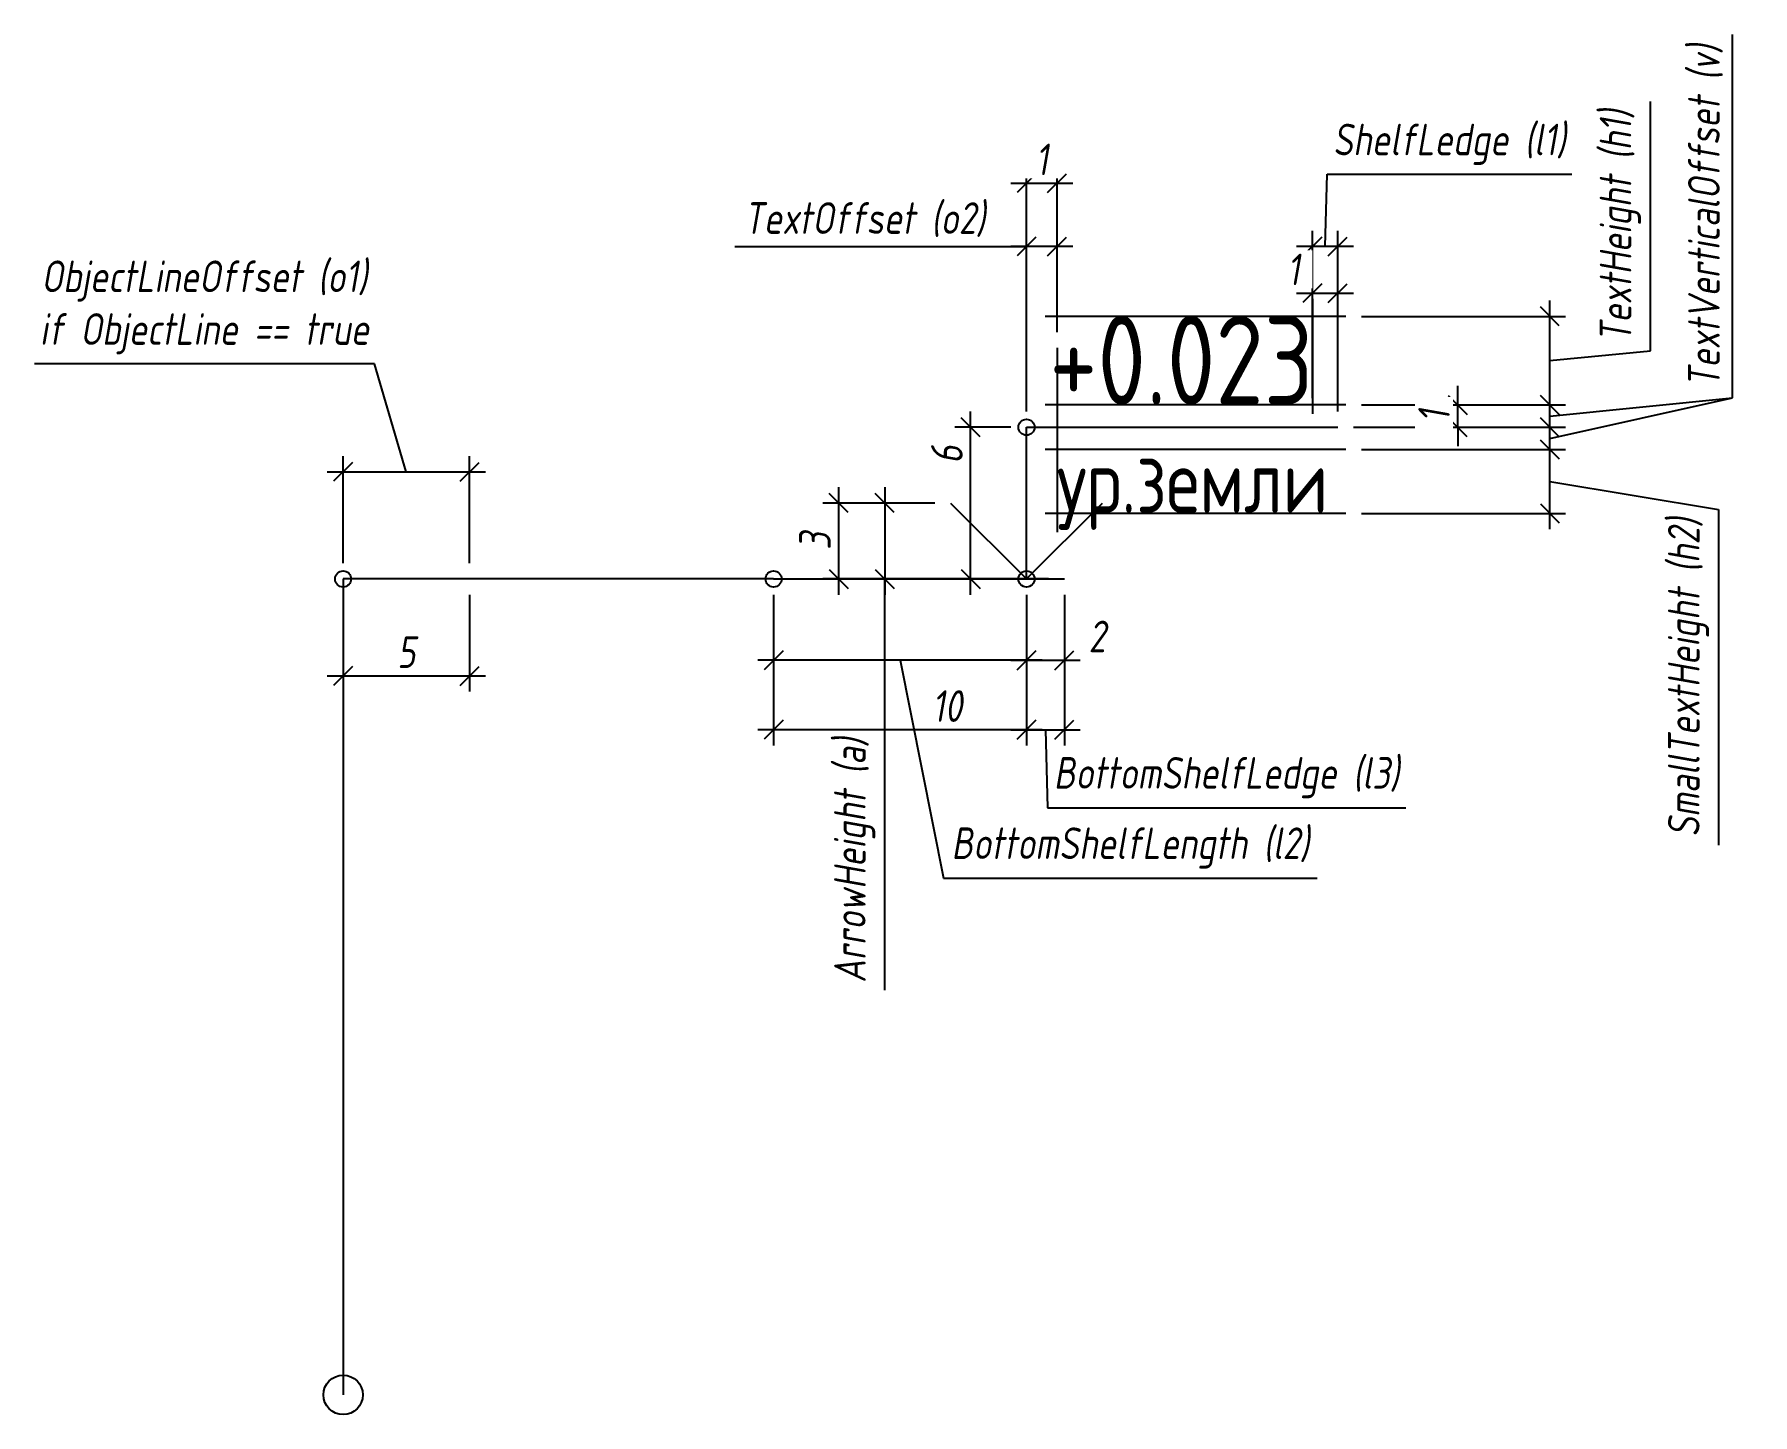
# Model space of a CAD drawing. Header units: millimetres. Extents: x 433.4 to 501.4, y 179.2 to 233.8.
import ezdxf
from ezdxf.enums import TextEntityAlignment as Align

# ---------------------------------------------------------------- set-up
doc = ezdxf.new("R2010")
doc.units = ezdxf.units.MM
doc.styles.add('MpTextStyle', font='isocpeur.ttf', dxfattribs={"width": 0.8, "oblique": 10, "height": 2.5})
doc.dimstyles.new('MpDimStyle', dxfattribs={"dimscale": 100, "dimtxt": 2.5, "dimasz": 1.5, "dimexe": 1.25, "dimexo": 1.25, "dimtad": 1, "dimdec": 0, "dimdsep": 46, "dimtxsty": 'MpTextStyle', "dimblk": 'OBLIQUE', "dimblk1": 'OBLIQUE', "dimblk2": 'OBLIQUE', "dimcen": 2.5, "dimdle": 1.25, "dimadec": 0, "dimazin": 0, "dimtfac": 1, "dimtdec": 0, "dimtix": 1, "dimtmove": 2, "dimatfit": 3, "dimfxl": 1, "dimtfill": 1, "dimarcsym": 0})

# ---------------------------------------------------------------- blocks, each defined once
blk = doc.blocks.new('_Oblique')
at = {"color": 0, "linetype": 'ByBlock', "lineweight": -2}
blk.add_line((-0.5, -0.5), (0.5, 0.5), dxfattribs=at)
blk = doc.blocks.new('*D6')
at = {"color": 0, "lineweight": -2, "transparency": 16777216}
for p, q in [((472.6789350975851, 211.6584840470614), (472.6789350975851, 205.6957679977522)), ((474.1789350975851, 211.6584840470614), (474.1789350975851, 205.6957679977522)), ((472.0539350975851, 206.3207679977522), (474.8039350975851, 206.3207679977522)), ((473.4289350975851, 206.3207679977522), (473.5061137641696, 203.2414542756387)), ((473.5061137641696, 203.2414542756387), (487.6735633626438, 203.2414542756387))]:
    blk.add_line(p, q, dxfattribs=at)
at = {"layer": 'Defpoints', "color": 0, "transparency": 16777216}
for p in [(472.6789350975851, 212.2834840470614), (474.1789350975851, 212.2834840470614, 0.02336222944573729), (474.1789350975851, 206.3207679977522)]:
    blk.add_point(p, dxfattribs=at)
at = {"color": 0, "lineweight": -2, "transparency": 16777216, "xscale": 0.75, "yscale": 0.75, "zscale": 0.75, "rotation": 180}
blk.add_blockref('_Oblique', (472.6789350975851, 206.3207679977522), dxfattribs=at)
at = {"color": 0, "lineweight": -2, "transparency": 16777216, "xscale": 0.75, "yscale": 0.75, "zscale": 0.75}
blk.add_blockref('_Oblique', (474.1789350975851, 206.3207679977522), dxfattribs=at)
at = {"color": 0, "transparency": 16777216, "insert": (480.5898385634067, 204.4289542756387), "char_height": 1.25, "attachment_point": 5, "style": 'MpTextStyle', "bg_fill": 3, "box_fill_scale": 1.1, "bg_fill_color": 256, "bg_fill_true_color": 13158600, "bg_fill_transparency": 0}
blk.add_mtext('BottomShelfLedge (l3)', dxfattribs=at)
blk = doc.blocks.new('*D5')
at = {"color": 0, "lineweight": -2, "transparency": 16777216}
for p, q in [((472.6789350975851, 218.9084840470614), (472.6789350975851, 226.0538223969015)), ((473.8901807190996, 222.0425325106153), (473.8901807190996, 226.0538223969015)), ((461.1433838531346, 225.4288223969015), (472.6789350975851, 225.4288223969015)), ((474.5151807190996, 225.4288223969015), (472.0539350975851, 225.4288223969015))]:
    blk.add_line(p, q, dxfattribs=at)
at = {"layer": 'Defpoints', "color": 0, "transparency": 16777216}
for p in [(472.6789350975851, 225.4288223969015), (473.8901807190996, 221.4175325106153), (472.6789350975851, 218.2834840470614)]:
    blk.add_point(p, dxfattribs=at)
at = {"color": 0, "lineweight": -2, "transparency": 16777216, "xscale": 0.75, "yscale": 0.75, "zscale": 0.75, "rotation": 180}
blk.add_blockref('_Oblique', (472.6789350975851, 225.4288223969015), dxfattribs=at)
at = {"color": 0, "lineweight": -2, "transparency": 16777216, "xscale": 0.75, "yscale": 0.75, "zscale": 0.75}
blk.add_blockref('_Oblique', (473.8901807190996, 225.4288223969015), dxfattribs=at)
at = {"color": 0, "transparency": 16777216, "insert": (466.2771086523717, 226.4913223969015), "char_height": 1.25, "attachment_point": 5, "style": 'MpTextStyle', "bg_fill": 3, "box_fill_scale": 1.1, "bg_fill_color": 256, "bg_fill_true_color": 13158600, "bg_fill_transparency": 0}
blk.add_mtext('TextOffset (o2)', dxfattribs=at)
blk = doc.blocks.new('*D7')
at = {"color": 0, "lineweight": -2, "transparency": 16777216}
for p, q in [((497.3461799839516, 221.2995550179587), (497.3461799839516, 231.1670046164328)), ((493.3722990649815, 218.5394634409914), (493.3722990649815, 223.2912337267209)), ((485.929420659266, 222.6662337267209), (493.9972990649815, 222.6662337267209)), ((493.3722990649815, 220.9153485838561), (497.3461799839516, 221.2995550179587)), ((485.929420659266, 219.1644634409914), (493.9972990649815, 219.1644634409914))]:
    blk.add_line(p, q, dxfattribs=at)
at = {"layer": 'Defpoints', "color": 0, "transparency": 16777216}
for p in [(485.304420659266, 222.6662337267209), (493.3722990649815, 222.6662337267209), (485.304420659266, 219.1644634409914)]:
    blk.add_point(p, dxfattribs=at)
at = {"color": 0, "lineweight": -2, "transparency": 16777216, "xscale": 0.75, "yscale": 0.75, "zscale": 0.75}
for p, rotation in [((493.3722990649815, 222.6662337267209), 90), ((493.3722990649815, 219.1644634409914), 270)]:
    blk.add_blockref('_Oblique', p, dxfattribs=dict(at, rotation=rotation))
at = {"color": 0, "transparency": 16777216, "insert": (496.1586799839515, 226.2332798171956), "char_height": 1.25, "attachment_point": 5, "rotation": 90, "style": 'MpTextStyle', "bg_fill": 3, "box_fill_scale": 1.1, "bg_fill_color": 256, "bg_fill_true_color": 13158600, "bg_fill_transparency": 0}
blk.add_mtext('TextHeight (h1)', dxfattribs=at)
blk = doc.blocks.new('*D8')
at = {"color": 0, "lineweight": -2, "transparency": 16777216}
for p, q in [((500.5893656122735, 219.4485852020846), (500.5893656122735, 233.8160348005587)), ((493.3722990649828, 217.6584840470615), (493.3722990649828, 219.7894634409914)), ((485.929420659266, 219.1644634409914), (493.9972990649828, 219.1644634409914)), ((493.3722990649828, 218.7239737440265), (500.5893656122735, 219.4485852020846)), ((485.6083043735037, 218.2834840470615), (493.9972990649828, 218.2834840470615))]:
    blk.add_line(p, q, dxfattribs=at)
at = {"layer": 'Defpoints', "color": 0, "transparency": 16777216}
for p in [(485.304420659266, 219.1644634409914), (493.3722990649828, 219.1644634409914), (484.9833043735037, 218.2834840470615)]:
    blk.add_point(p, dxfattribs=at)
at = {"color": 0, "lineweight": -2, "transparency": 16777216, "xscale": 0.75, "yscale": 0.75, "zscale": 0.75}
for p, rotation in [((493.3722990649828, 219.1644634409914), 90), ((493.3722990649828, 218.2834840470615), 270)]:
    blk.add_blockref('_Oblique', p, dxfattribs=dict(at, rotation=rotation))
at = {"color": 0, "transparency": 16777216, "insert": (499.5268656122735, 226.6323100013214), "char_height": 1.25, "attachment_point": 5, "rotation": 90, "style": 'MpTextStyle', "bg_fill": 3, "box_fill_scale": 1.1, "bg_fill_color": 256, "bg_fill_true_color": 13158600, "bg_fill_transparency": 0}
blk.add_mtext('TextVerticalOffset (v)', dxfattribs=at)
blk = doc.blocks.new('*D9')
at = {"color": 0, "lineweight": -2, "transparency": 16777216}
for p, q in [((493.3722990649835, 216.7775046531316), (493.3722990649835, 218.9084840470615)), ((485.6083043735037, 218.2834840470615), (493.9972990649835, 218.2834840470615)), ((485.929420659266, 217.4025046531316), (493.9972990649835, 217.4025046531316))]:
    blk.add_line(p, q, dxfattribs=at)
at = {"layer": 'Defpoints', "color": 0, "transparency": 16777216}
for p in [(484.9833043735037, 218.2834840470615), (493.3722990649835, 218.2834840470615), (485.304420659266, 217.4025046531316)]:
    blk.add_point(p, dxfattribs=at)
at = {"color": 0, "lineweight": -2, "transparency": 16777216, "xscale": 0.75, "yscale": 0.75, "zscale": 0.75}
for p, rotation in [((493.3722990649835, 218.2834840470615), 90), ((493.3722990649835, 217.4025046531316), 270)]:
    blk.add_blockref('_Oblique', p, dxfattribs=dict(at, rotation=rotation))
blk = doc.blocks.new('*D10')
at = {"color": 0, "lineweight": -2, "transparency": 16777216}
for p, q in [((493.3722990649842, 214.2496135683233), (493.3722990649842, 218.0275046531316)), ((485.929420659266, 217.4025046531316), (493.9972990649842, 217.4025046531316)), ((493.3722990649842, 216.1385591107274), (500.0440856718579, 215.0279327071914)), ((485.929420659266, 214.8746135683233), (493.9972990649842, 214.8746135683233)), ((500.0440856718579, 215.0279327071914), (500.0440856718579, 201.7604831087173))]:
    blk.add_line(p, q, dxfattribs=at)
at = {"layer": 'Defpoints', "color": 0, "transparency": 16777216}
for p in [(485.304420659266, 217.4025046531316), (493.3722990649842, 217.4025046531316), (485.304420659266, 214.8746135683233)]:
    blk.add_point(p, dxfattribs=at)
at = {"color": 0, "lineweight": -2, "transparency": 16777216, "xscale": 0.75, "yscale": 0.75, "zscale": 0.75}
for p, rotation in [((493.3722990649842, 217.4025046531316), 90), ((493.3722990649842, 214.8746135683233), 270)]:
    blk.add_blockref('_Oblique', p, dxfattribs=dict(at, rotation=rotation))
at = {"color": 0, "transparency": 16777216, "insert": (498.8565856718578, 208.3942079079542), "char_height": 1.25, "attachment_point": 5, "rotation": 90, "style": 'MpTextStyle', "bg_fill": 3, "box_fill_scale": 1.1, "bg_fill_color": 256, "bg_fill_true_color": 13158600, "bg_fill_transparency": 0}
blk.add_mtext('SmallTextHeight (h2)', dxfattribs=at)
blk = doc.blocks.new('*D11')
at = {"color": 0, "lineweight": -2, "transparency": 16777216}
for p, q in [((484.4833043735034, 225.4288223969015), (484.5691062555343, 228.2824581899731)), ((484.5691062555343, 228.2824581899731), (494.2365558540084, 228.2824581899731)), ((483.9833043735034, 223.9859187751545), (483.9833043735034, 226.0538223969015)), ((484.9833043735035, 218.9084840470614), (484.9833043735035, 226.0538223969015)), ((485.6083043735035, 225.4288223969015), (483.3583043735034, 225.4288223969015))]:
    blk.add_line(p, q, dxfattribs=at)
at = {"layer": 'Defpoints', "color": 0, "transparency": 16777216}
for p in [(483.9833043735034, 225.4288223969015), (483.9833043735034, 223.3609187751545), (484.9833043735035, 218.2834840470614)]:
    blk.add_point(p, dxfattribs=at)
at = {"color": 0, "lineweight": -2, "transparency": 16777216, "xscale": 0.75, "yscale": 0.75, "zscale": 0.75, "rotation": 180}
blk.add_blockref('_Oblique', (483.9833043735034, 225.4288223969015), dxfattribs=at)
at = {"color": 0, "lineweight": -2, "transparency": 16777216, "xscale": 0.75, "yscale": 0.75, "zscale": 0.75}
blk.add_blockref('_Oblique', (484.9833043735035, 225.4288223969015), dxfattribs=at)
at = {"color": 0, "transparency": 16777216, "insert": (489.4028310547714, 229.4699581899731), "char_height": 1.25, "attachment_point": 5, "style": 'MpTextStyle', "bg_fill": 3, "box_fill_scale": 1.1, "bg_fill_color": 256, "bg_fill_true_color": 13158600, "bg_fill_transparency": 0}
blk.add_mtext('ShelfLedge (l1)', dxfattribs=at)
blk = doc.blocks.new('*D12')
at = {"color": 0, "lineweight": -2, "transparency": 16777216}
for p, q in [((467.0718005796746, 215.9084840470615), (467.0718005796746, 211.6584840470615)), ((469.0539350975853, 215.2834840470615), (466.4468005796746, 215.2834840470615)), ((473.5539350975853, 212.2834840470615), (466.4468005796746, 212.2834840470615)), ((467.0718005796746, 196.029816735294), (467.0718005796746, 212.2834840470615))]:
    blk.add_line(p, q, dxfattribs=at)
at = {"layer": 'Defpoints', "color": 0, "transparency": 16777216}
for p in [(469.6789350975853, 215.2834840470615), (467.0718005796746, 212.2834840470615), (474.1789350975853, 212.2834840470615, 0.02336222944573729)]:
    blk.add_point(p, dxfattribs=at)
at = {"color": 0, "lineweight": -2, "transparency": 16777216, "xscale": 0.75, "yscale": 0.75, "zscale": 0.75}
for p, rotation in [((467.0718005796746, 215.2834840470615), 90), ((467.0718005796746, 212.2834840470615), 270)]:
    blk.add_blockref('_Oblique', p, dxfattribs=dict(at, rotation=rotation))
at = {"color": 0, "transparency": 16777216, "insert": (465.8843005796745, 201.1635415345309), "char_height": 1.25, "attachment_point": 5, "rotation": 90, "style": 'MpTextStyle', "bg_fill": 3, "box_fill_scale": 1.1, "bg_fill_color": 256, "bg_fill_true_color": 13158600, "bg_fill_transparency": 0}
blk.add_mtext('ArrowHeight (a)', dxfattribs=at)
blk = doc.blocks.new('*D13')
at = {"color": 0, "lineweight": -2, "transparency": 16777216}
for p, q in [((446.8948320233594, 220.7895401480591), (433.4494232974739, 220.7895401480591)), ((448.1560850709848, 216.5204453417919), (446.8948320233594, 220.7895401480591)), ((445.6560850709848, 212.9084840470614), (445.6560850709848, 217.1454453417919)), ((450.6560850709848, 212.9084840470614), (450.6560850709848, 217.1454453417919)), ((445.0310850709848, 216.5204453417919), (451.2810850709848, 216.5204453417919))]:
    blk.add_line(p, q, dxfattribs=at)
at = {"layer": 'Defpoints', "color": 0, "transparency": 16777216}
for p in [(450.6560850709848, 216.5204453417919), (445.6560850709848, 212.2834840470614, 0.02336222944573729), (450.6560850709848, 212.2834840470614, 0.02336222944573729)]:
    blk.add_point(p, dxfattribs=at)
at = {"color": 0, "lineweight": -2, "transparency": 16777216, "xscale": 0.75, "yscale": 0.75, "zscale": 0.75, "rotation": 180}
blk.add_blockref('_Oblique', (445.6560850709848, 216.5204453417919), dxfattribs=at)
at = {"color": 0, "lineweight": -2, "transparency": 16777216, "xscale": 0.75, "yscale": 0.75, "zscale": 0.75}
blk.add_blockref('_Oblique', (450.6560850709848, 216.5204453417919), dxfattribs=at)
at = {"color": 0, "transparency": 16777216, "insert": (440.1721276604166, 223.0187068147258), "char_height": 1.25, "attachment_point": 5, "style": 'MpTextStyle', "bg_fill": 3, "box_fill_scale": 1.1, "bg_fill_color": 256, "bg_fill_true_color": 13158600, "bg_fill_transparency": 0}
blk.add_mtext('ObjectLineOffset (o1)\\Pif ObjectLine == true', dxfattribs=at)
blk = doc.blocks.new('*D14')
at = {"color": 0, "lineweight": -2, "transparency": 16777216}
for p, q in [((462.6789350975851, 211.6584840470614), (462.6789350975851, 208.4479823950333)), ((472.6789350975851, 211.6584840470614), (472.6789350975851, 208.4479823950333)), ((473.3039350975851, 209.0729823950333), (462.0539350975851, 209.0729823950333)), ((467.6789350975851, 209.0729823950333), (469.4026055065679, 200.4601906101152)), ((469.4026055065679, 200.4601906101152), (484.170055105042, 200.4601906101152))]:
    blk.add_line(p, q, dxfattribs=at)
at = {"layer": 'Defpoints', "color": 0, "transparency": 16777216}
for p in [(462.6789350975851, 212.2834840470614, 0.02336222944573729), (472.6789350975851, 212.2834840470614), (462.6789350975851, 209.0729823950333)]:
    blk.add_point(p, dxfattribs=at)
at = {"color": 0, "lineweight": -2, "transparency": 16777216, "xscale": 0.75, "yscale": 0.75, "zscale": 0.75, "rotation": 180}
blk.add_blockref('_Oblique', (462.6789350975851, 209.0729823950333), dxfattribs=at)
at = {"color": 0, "lineweight": -2, "transparency": 16777216, "xscale": 0.75, "yscale": 0.75, "zscale": 0.75}
blk.add_blockref('_Oblique', (472.6789350975851, 209.0729823950333), dxfattribs=at)
at = {"color": 0, "transparency": 16777216, "insert": (476.7863303058049, 201.6476906101152), "char_height": 1.25, "attachment_point": 5, "style": 'MpTextStyle', "bg_fill": 3, "box_fill_scale": 1.1, "bg_fill_color": 256, "bg_fill_true_color": 13158600, "bg_fill_transparency": 0}
blk.add_mtext('BottomShelfLength (l2)', dxfattribs=at)
blk = doc.blocks.new('*D15')
at = {"color": 0, "lineweight": -2, "transparency": 16777216}
for p, q in [((462.6789350975851, 211.6584840470614), (462.6789350975851, 205.6957679977522)), ((472.6789350975851, 211.6584840470614), (472.6789350975851, 205.6957679977522)), ((473.3039350975851, 206.3207679977522), (462.0539350975851, 206.3207679977522))]:
    blk.add_line(p, q, dxfattribs=at)
at = {"layer": 'Defpoints', "color": 0, "transparency": 16777216}
for p in [(462.6789350975851, 212.2834840470614, 0.02336222944573729), (472.6789350975851, 212.2834840470614), (462.6789350975851, 206.3207679977522)]:
    blk.add_point(p, dxfattribs=at)
at = {"color": 0, "lineweight": -2, "transparency": 16777216, "xscale": 0.75, "yscale": 0.75, "zscale": 0.75, "rotation": 180}
blk.add_blockref('_Oblique', (462.6789350975851, 206.3207679977522), dxfattribs=at)
at = {"color": 0, "lineweight": -2, "transparency": 16777216, "xscale": 0.75, "yscale": 0.75, "zscale": 0.75}
blk.add_blockref('_Oblique', (472.6789350975851, 206.3207679977522), dxfattribs=at)
at = {"color": 0, "transparency": 16777216, "insert": (469.5409243554659, 207.2582679977522), "char_height": 1.25, "attachment_point": 5, "style": 'MpTextStyle', "bg_fill": 3, "box_fill_scale": 1.1, "bg_fill_color": 256, "bg_fill_true_color": 13158600, "bg_fill_transparency": 0}
blk.add_mtext('10', dxfattribs=at)
blk = doc.blocks.new('*D16')
at = {"color": 0, "lineweight": -2, "transparency": 16777216}
for p, q in [((472.6789350975851, 211.6584840470614), (472.6789350975851, 208.4479823950333)), ((474.1789350975851, 211.6584840470614), (474.1789350975851, 208.4479823950333)), ((472.0539350975851, 209.0729823950333), (474.8039350975851, 209.0729823950333))]:
    blk.add_line(p, q, dxfattribs=at)
at = {"layer": 'Defpoints', "color": 0, "transparency": 16777216}
for p in [(472.6789350975851, 212.2834840470614), (474.1789350975851, 212.2834840470614, 0.02336222944573729), (474.1789350975851, 209.0729823950333)]:
    blk.add_point(p, dxfattribs=at)
at = {"color": 0, "lineweight": -2, "transparency": 16777216, "xscale": 0.75, "yscale": 0.75, "zscale": 0.75, "rotation": 180}
blk.add_blockref('_Oblique', (472.6789350975851, 209.0729823950333), dxfattribs=at)
at = {"color": 0, "transparency": 16777216, "insert": (475.4719559570167, 210.0104823950333), "char_height": 1.25, "attachment_point": 5, "style": 'MpTextStyle', "bg_fill": 3, "box_fill_scale": 1.1, "bg_fill_color": 256, "bg_fill_true_color": 13158600, "bg_fill_transparency": 0}
blk.add_mtext('2', dxfattribs=at)
at = {"color": 0, "lineweight": -2, "transparency": 16777216, "xscale": 0.75, "yscale": 0.75, "zscale": 0.75}
blk.add_blockref('_Oblique', (474.1789350975851, 209.0729823950333), dxfattribs=at)
blk = doc.blocks.new('*D17')
at = {"color": 0, "lineweight": -2, "transparency": 16777216}
for p, q in [((465.2509922229333, 215.9084840470615), (465.2509922229333, 211.6584840470616)), ((469.0539350975853, 215.2834840470615), (464.6259922229333, 215.2834840470615)), ((469.0539350975853, 212.2834840470616), (464.6259922229333, 212.2834840470616))]:
    blk.add_line(p, q, dxfattribs=at)
at = {"layer": 'Defpoints', "color": 0, "transparency": 16777216}
for p in [(469.6789350975853, 215.2834840470615), (465.2509922229333, 212.2834840470616), (469.6789350975853, 212.2834840470616)]:
    blk.add_point(p, dxfattribs=at)
at = {"color": 0, "lineweight": -2, "transparency": 16777216, "xscale": 0.75, "yscale": 0.75, "zscale": 0.75}
for p, rotation in [((465.2509922229333, 215.2834840470615), 90), ((465.2509922229333, 212.2834840470616), 270)]:
    blk.add_blockref('_Oblique', p, dxfattribs=dict(at, rotation=rotation))
at = {"color": 0, "transparency": 16777216, "insert": (464.3134922229332, 213.7834840470614), "char_height": 1.25, "attachment_point": 5, "rotation": 90, "style": 'MpTextStyle', "bg_fill": 3, "box_fill_scale": 1.1, "bg_fill_color": 256, "bg_fill_true_color": 13158600, "bg_fill_transparency": 0}
blk.add_mtext('3', dxfattribs=at)
blk = doc.blocks.new('*D18')
at = {"color": 0, "lineweight": -2, "transparency": 16777216}
for p, q in [((470.4692266556365, 211.6584840470615), (470.4692266556365, 218.9084840470615)), ((472.0539350975853, 218.2834840470615), (469.8442266556365, 218.2834840470615)), ((472.0539350975853, 212.2834840470615), (469.8442266556365, 212.2834840470615))]:
    blk.add_line(p, q, dxfattribs=at)
at = {"layer": 'Defpoints', "color": 0, "transparency": 16777216}
for p in [(472.6789350975853, 218.2834840470615), (472.6789350975853, 212.2834840470615)]:
    blk.add_point(p, dxfattribs=at)
at = {"color": 0, "lineweight": -2, "transparency": 16777216, "xscale": 0.75, "yscale": 0.75, "zscale": 0.75, "rotation": 270}
blk.add_blockref('_Oblique', (470.4692266556365, 212.2834840470615), dxfattribs=at)
at = {"color": 0, "transparency": 16777216, "insert": (469.531726655636, 217.1987897693016), "char_height": 1.25, "attachment_point": 5, "rotation": 90, "style": 'MpTextStyle', "bg_fill": 3, "box_fill_scale": 1.1, "bg_fill_color": 256, "bg_fill_true_color": 13158600, "bg_fill_transparency": 0}
blk.add_mtext('6', dxfattribs=at)
at = {"layer": 'Defpoints', "color": 0, "transparency": 16777216}
blk.add_point((470.4692266556365, 218.2834840470615), dxfattribs=at)
at = {"color": 0, "lineweight": -2, "transparency": 16777216, "xscale": 0.75, "yscale": 0.75, "zscale": 0.75, "rotation": 90}
blk.add_blockref('_Oblique', (470.4692266556365, 218.2834840470615), dxfattribs=at)
blk = doc.blocks.new('*D19')
at = {"color": 0, "lineweight": -2, "transparency": 16777216}
for p, q in [((472.6789350975851, 218.9084840470614), (472.6789350975851, 228.5584887763225)), ((473.8901807190996, 222.0425325106153), (473.8901807190996, 228.5584887763225)), ((472.0539350975851, 227.9334887763225), (474.5151807190996, 227.9334887763225))]:
    blk.add_line(p, q, dxfattribs=at)
at = {"layer": 'Defpoints', "color": 0, "transparency": 16777216}
for p in [(473.8901807190996, 221.4175325106153), (472.6789350975851, 218.2834840470614)]:
    blk.add_point(p, dxfattribs=at)
at = {"color": 0, "lineweight": -2, "transparency": 16777216, "xscale": 0.75, "yscale": 0.75, "zscale": 0.75, "rotation": 180}
blk.add_blockref('_Oblique', (472.6789350975851, 227.9334887763225), dxfattribs=at)
at = {"color": 0, "lineweight": -2, "transparency": 16777216, "xscale": 0.75, "yscale": 0.75, "zscale": 0.75}
blk.add_blockref('_Oblique', (473.8901807190996, 227.9334887763225), dxfattribs=at)
at = {"color": 0, "transparency": 16777216, "insert": (473.2845579083423, 228.8709887763225), "char_height": 1.25, "attachment_point": 5, "style": 'MpTextStyle', "bg_fill": 3, "box_fill_scale": 1.1, "bg_fill_color": 256, "bg_fill_true_color": 13158600, "bg_fill_transparency": 0}
blk.add_mtext('1', dxfattribs=at)
at = {"layer": 'Defpoints', "color": 0, "transparency": 16777216}
blk.add_point((473.8901807190996, 227.9334887763225), dxfattribs=at)
blk = doc.blocks.new('*D20')
at = {"color": 0, "lineweight": -2, "transparency": 16777216}
for p, q in [((483.9833043735034, 219.4346189677026), (483.9833043735034, 224.2093992623559)), ((484.9833043735034, 218.9084840470614), (484.9833043735034, 224.2093992623559)), ((483.3583043735034, 223.5843992623559), (485.6083043735034, 223.5843992623559))]:
    blk.add_line(p, q, dxfattribs=at)
at = {"layer": 'Defpoints', "color": 0, "transparency": 16777216}
for p in [(484.9833043735034, 223.5843992623559), (483.9833043735034, 218.8096189677026), (484.9833043735034, 218.2834840470614)]:
    blk.add_point(p, dxfattribs=at)
at = {"color": 0, "lineweight": -2, "transparency": 16777216, "xscale": 0.75, "yscale": 0.75, "zscale": 0.75}
blk.add_blockref('_Oblique', (484.9833043735034, 223.5843992623559), dxfattribs=at)
at = {"color": 0, "transparency": 16777216, "insert": (483.2327194439349, 224.5218992623559), "char_height": 1.25, "attachment_point": 5, "style": 'MpTextStyle', "bg_fill": 3, "box_fill_scale": 1.1, "bg_fill_color": 256, "bg_fill_true_color": 13158600, "bg_fill_transparency": 0}
blk.add_mtext('1', dxfattribs=at)
at = {"color": 0, "lineweight": -2, "transparency": 16777216, "xscale": 0.75, "yscale": 0.75, "zscale": 0.75, "rotation": 180}
blk.add_blockref('_Oblique', (483.9833043735034, 223.5843992623559), dxfattribs=at)
blk = doc.blocks.new('*D21')
at = {"color": 0, "lineweight": -2, "transparency": 16777216}
for p, q in [((489.7303121335758, 219.1644634409914), (489.7303121335758, 219.9144634409914)), ((485.929420659266, 219.1644634409914), (490.3553121335758, 219.1644634409914)), ((489.7303121335758, 218.2834840470615), (489.7303121335758, 219.1644634409914)), ((485.6083043735037, 218.2834840470615), (490.3553121335758, 218.2834840470615)), ((489.7303121335758, 218.2834840470615), (489.7303121335758, 217.5334840470615))]:
    blk.add_line(p, q, dxfattribs=at)
at = {"layer": 'Defpoints', "color": 0, "transparency": 16777216}
for p in [(485.304420659266, 219.1644634409914), (484.9833043735037, 218.2834840470615)]:
    blk.add_point(p, dxfattribs=at)
at = {"color": 0, "lineweight": -2, "transparency": 16777216, "xscale": 0.75, "yscale": 0.75, "zscale": 0.75}
for p, rotation in [((489.7303121335758, 219.1644634409914), 270), ((489.7303121335758, 218.2834840470615), 90)]:
    blk.add_blockref('_Oblique', p, dxfattribs=dict(at, rotation=rotation))
at = {"color": 0, "transparency": 16777216, "insert": (488.7928121335758, 218.7239737440263), "char_height": 1.25, "attachment_point": 5, "rotation": 90, "style": 'MpTextStyle', "bg_fill": 3, "box_fill_scale": 1.1, "bg_fill_color": 256, "bg_fill_true_color": 13158600, "bg_fill_transparency": 0}
blk.add_mtext('1', dxfattribs=at)
at = {"layer": 'Defpoints', "color": 0, "transparency": 16777216}
blk.add_point((489.7303121335758, 219.1644634409914), dxfattribs=at)
blk = doc.blocks.new('*D22')
at = {"color": 0, "lineweight": -2, "transparency": 16777216}
for p, q in [((445.6560850709848, 211.6584840470614), (445.6560850709848, 207.8286102642651)), ((450.6560850709848, 211.6584840470614), (450.6560850709848, 207.8286102642651)), ((445.0310850709848, 208.4536102642651), (451.2810850709848, 208.4536102642651))]:
    blk.add_line(p, q, dxfattribs=at)
at = {"layer": 'Defpoints', "color": 0, "transparency": 16777216}
for p in [(445.6560850709848, 212.2834840470614, 0.02336222944573729), (450.6560850709848, 212.2834840470614, 0.02336222944573729), (450.6560850709848, 208.4536102642651)]:
    blk.add_point(p, dxfattribs=at)
at = {"color": 0, "lineweight": -2, "transparency": 16777216, "xscale": 0.75, "yscale": 0.75, "zscale": 0.75, "rotation": 180}
blk.add_blockref('_Oblique', (445.6560850709848, 208.4536102642651), dxfattribs=at)
at = {"color": 0, "lineweight": -2, "transparency": 16777216, "xscale": 0.75, "yscale": 0.75, "zscale": 0.75}
blk.add_blockref('_Oblique', (450.6560850709848, 208.4536102642651), dxfattribs=at)
at = {"color": 0, "transparency": 16777216, "insert": (448.1560850709848, 209.3911102642651), "char_height": 1.25, "attachment_point": 5, "style": 'MpTextStyle', "bg_fill": 3, "box_fill_scale": 1.1, "bg_fill_color": 256, "bg_fill_true_color": 13158600, "bg_fill_transparency": 0}
blk.add_mtext('5', dxfattribs=at)

msp = doc.modelspace()

# ---------------------------------------------------------------- linework, layer by layer
at = {"color": 8}
for p, q in [((483.9833043735034, 223.3609187751545), (483.9833043735034, 218.8096189677026)), ((473.8901807190996, 221.4175325106153), (473.8901807190996, 214.1318912675551)), ((485.3044206592658, 214.8746135683232), (473.4186124443604, 214.8746135683232)), ((462.6789350975851, 212.2834840470614, 0.02336222944573729), (445.6560850709848, 212.2834840470614, 0.02336222944573729)), ((445.6560850709848, 212.2834840470614, 0.02336222944573729), (445.6560850709848, 180.0240662646584, 0.02336222944573729))]:
    msp.add_line(p, q, dxfattribs=at)
at = {"elevation": 0.02336222944573729}
for points in [[(472.6789350975851, 212.2834840470614), (472.6789350975851, 218.2834840470614)], [(462.6789350975851, 212.2834840470614), (474.1789350975851, 212.2834840470614)]]:
    msp.add_lwpolyline(points, dxfattribs=at)
for points in [[(472.6789350975851, 218.2834840470614), (484.9833043735035, 218.2834840470614)], [(469.6789350975851, 215.2834840470614), (472.6789350975851, 212.2834840470614), (475.6789350975851, 215.2834840470614)]]:
    msp.add_lwpolyline(points)
at = {"color": 3}
for centre, radius in [((445.6560850709848, 212.2834840470614, 0.02336222944573729), 0.3185247372366575), ((462.6789350975851, 212.2834840470614, 0.02336222944573729), 0.3185247372366575), ((445.6560850709848, 180.0240662646584, 0.02336222944573729), 0.7797788644993489)]:
    msp.add_circle(centre, radius, dxfattribs=at)

# ---------------------------------------------------------------- texts
at = {"style": 'MpTextStyle', "width": 0.8}
msp.add_text('+0.023', height=3.5, dxfattribs=at).set_placement((473.5789350975851, 219.1834840470615, 0.02336222944573729))
msp.add_text('ур.земли', height=2.5, dxfattribs=at).set_placement((473.8901807190996, 217.4025046531315, 0.02336222944573729), align=Align.TOP_LEFT)

# ---------------------------------------------------------------- next in the draw order: dimensions: what is measured, and where the dimension line sits
for base, p1, p2, text, picture, middle in [((450.6560850709848, 216.5204453417919), (445.6560850709848, 212.2834840470614, 0.02336222944573729), (450.6560850709848, 212.2834840470614, 0.02336222944573729), 'ObjectLineOffset (o1)\\Pif ObjectLine == true', '*D13', (446.5823320233594, 220.7895401480591)), ((472.6789350975851, 225.4288223969015), (473.8901807190996, 221.4175325106153), (472.6789350975851, 218.2834840470614), 'TextOffset (o2)', '*D5', (466.2771086523717, 225.4288223969015)), ((474.1789350975851, 206.3207679977522), (472.6789350975851, 212.2834840470614), (474.1789350975851, 212.2834840470614, 0.02336222944573729), 'BottomShelfLedge (l3)', '*D6', (473.8186137641696, 203.2414542756387))]:
    dim = msp.add_linear_dim(base=base, p1=p1, p2=p2, text=text, dimstyle='MpDimStyle', override={"dimtmove": 1})
    dim.commit()
    dim.dimension.update_dxf_attribs({"geometry": picture, "text_midpoint": middle, "dimtype": 160})

# ---------------------------------------------------------------- next in the draw order: linework, layer by layer
at = {"color": 8}
for p, q in [((485.3044206592658, 222.6662337267207), (473.4186124443604, 222.6662337267207)), ((485.3044206592658, 219.1644634409913), (473.4186124443604, 219.1644634409913))]:
    msp.add_line(p, q, dxfattribs=at)
at = {"color": 3}
for centre in [(472.6789350975851, 218.2834840470614), (472.6789350975851, 212.2834840470614)]:
    msp.add_circle(centre, 0.3185247372366575, dxfattribs=at)

# ---------------------------------------------------------------- next in the draw order: dimensions: what is measured, and where the dimension line sits
at = {"color": 143, "true_color": 0x7aafdf}
dim = msp.add_linear_dim(base=(450.6560850709848, 208.4536102642651), p1=(445.6560850709848, 212.2834840470614, 0.02336222944573729), p2=(450.6560850709848, 212.2834840470614, 0.02336222944573729), dimstyle='MpDimStyle', dxfattribs=at)
dim.commit()
dim.dimension.update_dxf_attribs({"geometry": '*D22', "text_midpoint": (448.1560850709848, 209.3911102642651)})

# ---------------------------------------------------------------- next in the draw order: dimensions: what is measured, and where the dimension line sits
for base, p1, p2, text, picture, middle in [((493.3722990649815, 222.6662337267209), (485.3044206592658, 219.1644634409913), (485.3044206592658, 222.6662337267207), 'TextHeight (h1)', '*D7', (497.3461799839515, 221.6120550179585)), ((467.0718005796746, 212.2834840470615), (469.6789350975851, 215.2834840470614), (474.1789350975851, 212.2834840470614, 0.02336222944573729), 'ArrowHeight (a)', '*D12', (466.0096708823312, 201.1635415345309))]:
    dim = msp.add_linear_dim(base=base, p1=p1, p2=p2, angle=90, text=text, dimstyle='MpDimStyle', override={"dimtmove": 1})
    dim.commit()
    dim.dimension.update_dxf_attribs({"geometry": picture, "text_midpoint": middle, "dimtype": 160})

# ---------------------------------------------------------------- next in the draw order: dimensions: what is measured, and where the dimension line sits
dim = msp.add_linear_dim(base=(493.3722990649828, 219.1644634409914), p1=(484.9833043735035, 218.2834840470614), p2=(485.3044206592658, 219.1644634409913), angle=90, text='TextVerticalOffset (v)', dimstyle='MpDimStyle', override={"dimtmove": 1})
dim.commit()
dim.dimension.update_dxf_attribs({"geometry": '*D8', "text_midpoint": (500.5893656122735, 219.7610852020844), "dimtype": 160})
dim = msp.add_linear_dim(base=(462.6789350975851, 209.0729823950333), p1=(472.6789350975851, 212.2834840470614), p2=(462.6789350975851, 212.2834840470614, 0.02336222944573729), text='BottomShelfLength (l2)', dimstyle='MpDimStyle', override={"dimtmove": 1})
dim.commit()
dim.dimension.update_dxf_attribs({"geometry": '*D14', "text_midpoint": (469.7151055065679, 200.4601906101152), "dimtype": 160})

# ---------------------------------------------------------------- next in the draw order: linework, layer by layer
msp.add_line((493.3722990649833, 217.843481385723), (500.5893656122735, 219.4485852020846))
at = {"color": 8}
msp.add_line((485.3044206592658, 217.4025046531315), (473.4186124443604, 217.4025046531315), dxfattribs=at)

# ---------------------------------------------------------------- next in the draw order: dimensions: what is measured, and where the dimension line sits
dim = msp.add_linear_dim(base=(493.3722990649835, 218.2834840470615), p1=(485.3044206592658, 217.4025046531315), p2=(484.9833043735035, 218.2834840470614), angle=90, text=' ', dimstyle='MpDimStyle')
dim.commit()
dim.dimension.update_dxf_attribs({"geometry": '*D9', "text_midpoint": (493.3722990649835, 217.8429943500963)})
at = {"color": 143, "true_color": 0x7aafdf}
dim = msp.add_linear_dim(base=(462.6789350975851, 206.3207679977522), p1=(472.6789350975851, 212.2834840470614), p2=(462.6789350975851, 212.2834840470614, 0.02336222944573729), dimstyle='MpDimStyle', dxfattribs=at)
dim.commit()
dim.dimension.update_dxf_attribs({"geometry": '*D15', "text_midpoint": (469.5409243554659, 207.2582679977522), "dimtype": 160})

# ---------------------------------------------------------------- next in the draw order: dimensions: what is measured, and where the dimension line sits
dim = msp.add_linear_dim(base=(493.3722990649842, 217.4025046531316), p1=(485.3044206592658, 214.8746135683232), p2=(485.3044206592658, 217.4025046531315), angle=90, text='SmallTextHeight (h2)', dimstyle='MpDimStyle', override={"dimtmove": 1})
dim.commit()
dim.dimension.update_dxf_attribs({"geometry": '*D10', "text_midpoint": (500.0440856718578, 214.7154327071912), "dimtype": 160})
dim = msp.add_linear_dim(base=(465.2509922229333, 212.2834840470616), p1=(469.6789350975851, 215.2834840470614), p2=(469.6789350975851, 212.2834840470615), angle=90, dimstyle='MpDimStyle', dxfattribs=at)
dim.commit()
dim.dimension.update_dxf_attribs({"geometry": '*D17', "text_midpoint": (464.3134922229332, 213.7834840470614)})
dim = msp.add_linear_dim(base=(474.1789350975851, 209.0729823950333), p1=(472.6789350975851, 212.2834840470614), p2=(474.1789350975851, 212.2834840470614, 0.02336222944573729), dimstyle='MpDimStyle', dxfattribs=at)
dim.commit()
dim.dimension.update_dxf_attribs({"geometry": '*D16', "text_midpoint": (475.4719559570167, 210.0104823950333), "dimtype": 160})

# ---------------------------------------------------------------- next in the draw order: dimensions: what is measured, and where the dimension line sits
dim = msp.add_linear_dim(base=(483.9833043735034, 225.4288223969015), p1=(484.9833043735035, 218.2834840470614), p2=(483.9833043735034, 223.3609187751545), text='ShelfLedge (l1)', dimstyle='MpDimStyle', override={"dimtmove": 1})
dim.commit()
dim.dimension.update_dxf_attribs({"geometry": '*D11', "text_midpoint": (484.8816062555343, 228.2824581899731), "dimtype": 160})
dim = msp.add_linear_dim(base=(470.4692266556365, 218.2834840470615), p1=(472.6789350975851, 212.2834840470614), p2=(472.6789350975851, 218.2834840470614), angle=90, dimstyle='MpDimStyle', dxfattribs=at)
dim.commit()
dim.dimension.update_dxf_attribs({"geometry": '*D18', "text_midpoint": (469.531726655636, 217.1987897693016), "dimtype": 160})

# ---------------------------------------------------------------- next in the draw order: dimensions: what is measured, and where the dimension line sits
dim = msp.add_linear_dim(base=(473.8901807190996, 227.9334887763225), p1=(472.6789350975851, 218.2834840470614), p2=(473.8901807190996, 221.4175325106153), dimstyle='MpDimStyle', dxfattribs=at)
dim.commit()
dim.dimension.update_dxf_attribs({"geometry": '*D19', "text_midpoint": (473.2845579083423, 228.8709887763225)})
dim = msp.add_linear_dim(base=(484.9833043735034, 223.5843992623559), p1=(483.9833043735034, 218.8096189677026), p2=(484.9833043735034, 218.2834840470614), dimstyle='MpDimStyle', dxfattribs=at)
dim.commit()
dim.dimension.update_dxf_attribs({"geometry": '*D20', "text_midpoint": (483.2327194439349, 224.5218992623559), "dimtype": 160})

# ---------------------------------------------------------------- next in the draw order: dimensions: what is measured, and where the dimension line sits
dim = msp.add_linear_dim(base=(489.7303121335758, 219.1644634409914), p1=(484.9833043735035, 218.2834840470614), p2=(485.3044206592658, 219.1644634409913), angle=90, dimstyle='MpDimStyle', dxfattribs=at)
dim.commit()
dim.dimension.update_dxf_attribs({"geometry": '*D21', "text_midpoint": (488.7928121335758, 218.7239737440263)})

doc.saveas('drawing.dxf')
